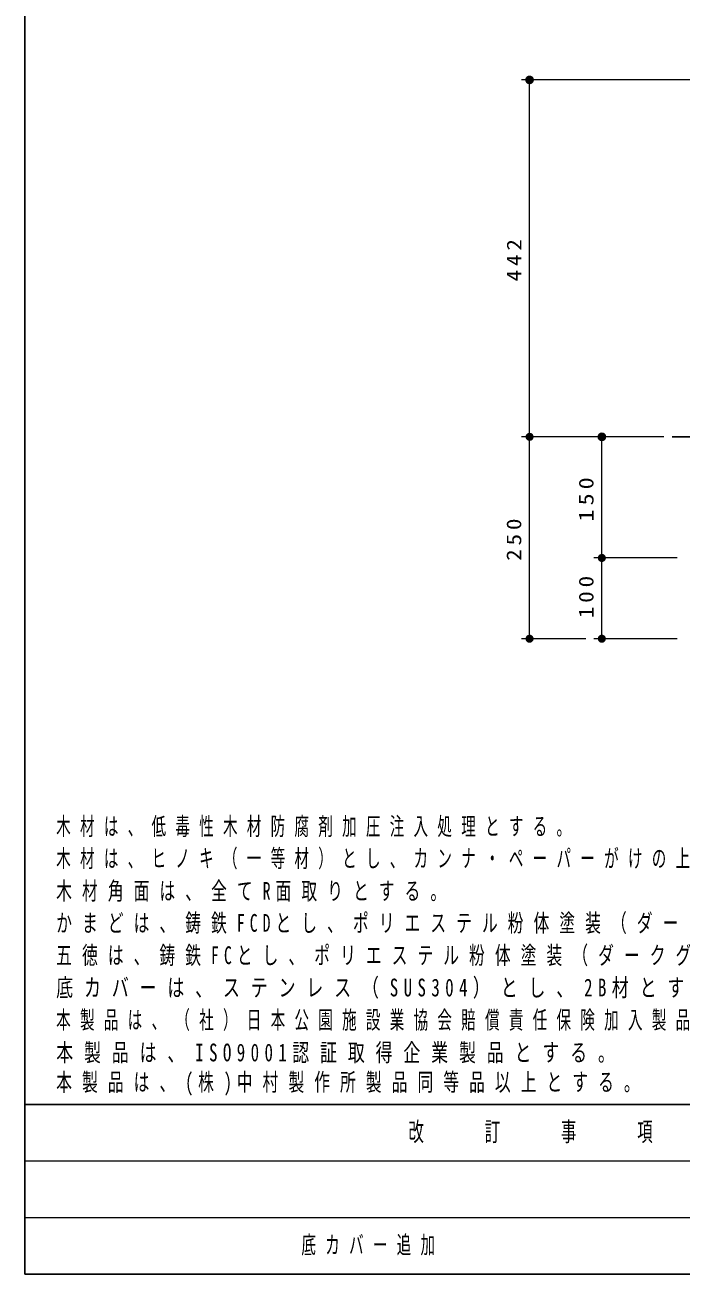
# Model space of a CAD drawing. Units: millimetres on the paper, scale 1:10. Extents: x -365 to 0, y 0 to 257.
# Drawn here: x -365 to -283.7, y 0 to 154.7 of the extents above; entities that cross this region are included whole.
import ezdxf

# ---------------------------------------------------------------- set-up
doc = ezdxf.new("R2010")
doc.units = ezdxf.units.MM
doc.layers.add('1_10', color=7, linetype='Continuous', lineweight=25)
doc.layers.add('NAKAMURA図枠', color=7, linetype='Continuous', lineweight=13)
doc.layers.add('CLASS1', color=7, linetype='Continuous')
doc.layers.add('図データ（99）', color=7, linetype='Continuous')
doc.styles.add('ＭＳ ゴシック', font='')
doc.styles.get('ＭＳ ゴシック').set_extended_font_data('MS Gothic')

# ---------------------------------------------------------------- blocks, each defined once
blk = doc.blocks.new('filled_dot')
at = {"color": 0, "linetype": 'Continuous', "lineweight": -2, "const_width": 1.25}
blk.add_lwpolyline([(-0.625, 0, 1), (0.625, 0, 1)], format="xyb", close=True, dxfattribs=at)

msp = doc.modelspace()

# ---------------------------------------------------------------- linework, layer by layer
at = {"layer": '1_10', "lineweight": 13}
for p, q in [((-270.695, 147.868), (-303.484, 147.868)), ((-302.484, 103.668), (-302.484, 147.868)), ((-285.833, 103.668), (-303.484, 103.668)), ((-302.484, 78.668), (-302.484, 103.668)), ((-285.833, 103.668), (-294.529, 103.668)), ((-293.529, 88.668), (-293.529, 103.668)), ((-284.195, 88.668), (-294.529, 88.668)), ((-293.529, 78.668), (-293.529, 88.668)), ((-295.529, 78.668), (-303.484, 78.668)), ((-284.195, 78.668), (-294.529, 78.668))]:
    msp.add_line(p, q, dxfattribs=at)
at = {"layer": '1_10', "color": 3}
msp.add_line((-210.047, 103.668), (-284.833, 103.668), dxfattribs=at)
at = {"layer": 'NAKAMURA図枠', "color": 20, "lineweight": 25}
for p, q in [((-365, 257), (-365, 0)), ((-365, 21), (0, 21)), ((-365, 0), (0, 0))]:
    msp.add_line(p, q, dxfattribs=at)
at = {"layer": 'NAKAMURA図枠'}
for p, q in [((-365, 14), (-238.5, 14)), ((-365, 7), (-238.5, 7))]:
    msp.add_line(p, q, dxfattribs=at)

# ---------------------------------------------------------------- block references
at = {"layer": '1_10', "lineweight": 13}
for p, xscale, yscale, rotation in [((-302.484, 147.868), 0.431, 0.431, 270), ((-302.484, 103.668), 0.4, 0.4, 270), ((-293.529, 103.668), 0.431, 0.431, 270), ((-293.529, 88.668), 0.4, 0.4, 270), ((-302.484, 78.668), 0.4, 0.4, 90), ((-293.529, 78.668), 0.4, 0.4, 90)]:
    msp.add_blockref('filled_dot', p, dxfattribs=dict(at, xscale=xscale, yscale=yscale, rotation=rotation))

# ---------------------------------------------------------------- texts
at = {"layer": '1_10', "char_height": 1.833, "attachment_point": 8, "rotation": 90, "style": 'ＭＳ ゴシック'}
for s, insert in [('\\T1.33;\\W1.15;442', (-303.484, 125.768)), ('\\T1.33;\\W1.2;150', (-294.529, 96.168)), ('\\T1.33;\\W1.15;250', (-303.484, 91.168)), ('\\T1.33;\\W1.15;100', (-294.529, 84.067))]:
    msp.add_mtext(s, dxfattribs=dict(at, insert=insert))
at = {"layer": 'CLASS1', "char_height": 2.199, "attachment_point": 7, "style": 'ＭＳ ゴシック'}
for s, insert in [('\\T1.64;\\W0.6;木材は、低毒性木材防腐剤加圧注入処理とする。', (-361.128, 54.089)), ('\\T1.64;\\W0.6;木材は、ヒノキ（一等材）とし、カンナ・ペーパーがけの上、木材保護着色塗料（メイプル）塗装仕上げとする。', (-361.128, 50.089)), ('\\T1.64;\\W0.65;木材角面は、全てR面取りとする。', (-361.128, 46.089)), ('\\T1.64;\\W0.65;かまどは、鋳鉄FCDとし、ポリエステル粉体塗装（ダークグレー）仕上げとする。', (-361.128, 42.089)), ('\\T1.64;\\W0.65;五徳は、鋳鉄FCとし、ポリエステル粉体塗装（ダークグレー）仕上げとする。', (-361.128, 38.089)), ('\\T1.64;\\W0.7;底カバーは、ステンレス（SUS304）とし、2B材とする。', (-361.128, 34.089)), ('\\T1.64;\\W0.6;本製品は、（社）日本公園施設業協会賠償責任保険加入製品とする。', (-361.128, 30.089)), ('\\T1.64;\\W0.7;本製品は、ISO9001認証取得企業製品とする。', (-361.128, 26.089)), ('\\T1.64;\\W0.65;本製品は、(株)中村製作所製品同等品以上とする。', (-361.128, 22.089))]:
    msp.add_mtext(s, dxfattribs=dict(at, insert=insert))
at = {"layer": 'NAKAMURA図枠', "insert": (-301.75, 17.5), "char_height": 2.346, "attachment_point": 5, "style": 'ＭＳ ゴシック'}
msp.add_mtext('\\T1.64;\\W0.6;改\u3000\u3000訂\u3000\u3000事\u3000\u3000項', dxfattribs=at)
at = {"layer": '図データ（99）', "insert": (-330.75, 3.5), "char_height": 2.199, "attachment_point": 4, "style": 'ＭＳ ゴシック'}
msp.add_mtext('\\T1.64;\\W0.6;底カバー追加', dxfattribs=at)

doc.saveas('drawing.dxf')
